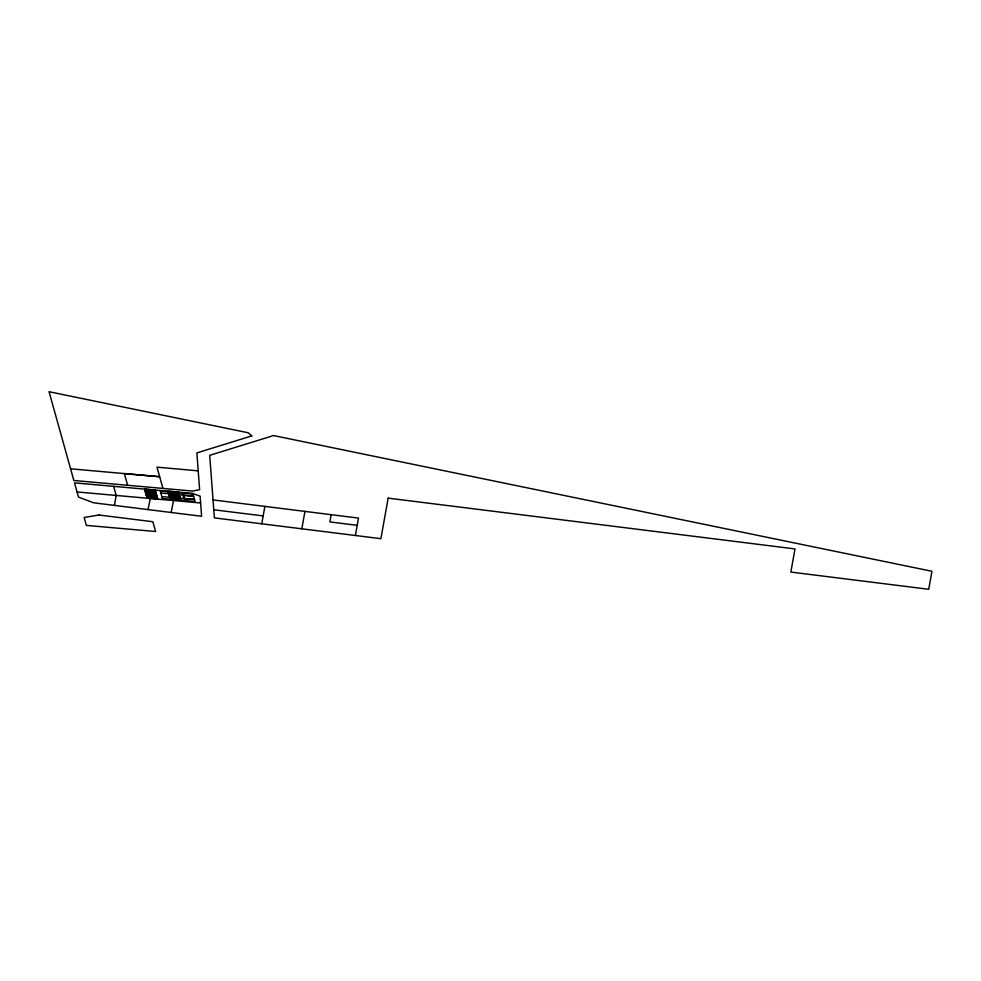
<?xml version="1.0" encoding="UTF-8"?>
<svg xmlns="http://www.w3.org/2000/svg" width="981" height="981" viewBox="0 0 981 981"><rect width="100%" height="100%" fill="white"/><g stroke="black" fill="none" stroke-linecap="round" stroke-linejoin="round"><path stroke-width="1.47" d="M114.409 505.399L116.163 495.442L113.649 486.355M331.186 514.669L329.886 521.929L357.219 525.338M261.755 523.805L264.87 506.392M301.841 528.808L304.944 511.395M355.404 535.491L358.506 518.091L213.036 499.918M148.07 509.605L150.265 498.483M171.16 512.487L173.527 500.568M70.571 468.808L159.658 476.729L124.354 473.59L127.628 485.288M198.211 470.843L156.985 467.152L162.932 488.428M147.175 498.213L144.636 489.102L155.243 490.059L157.806 499.157M167.972 491.187L178.579 492.143L180.663 499.55L170.056 498.606M145.053 490.586L155.66 491.53M168.389 492.67L178.996 493.615M160.81 493.038L193.465 495.957M145.47 492.07L156.077 493.014M168.806 494.154L179.413 495.098M193.588 496.361L182.981 495.417L183.815 498.385L194.422 499.329M145.887 493.553L156.494 494.498M169.222 495.638L179.83 496.582M146.304 495.037L156.911 495.981M169.639 497.122L180.246 498.066M161.816 496.594L194.471 499.513M146.721 496.521L157.328 497.465M157.745 498.949L147.138 498.005L144.636 489.102M77.033 491.947L200.614 502.983M213.784 509.777L263.166 515.92M182.932 493.1L185.041 500.58M170.204 491.971L172.313 499.439M167.972 491.187L170.535 500.298M388.145 498.14L380.91 538.679L214.385 517.882L209.701 455.331L273.527 435.552L931.95 571.285L928.713 589.287L790.845 572.07L795.002 548.931L388.145 498.14M251.761 435.907L196.874 452.915L199.621 489.703L192.472 491.052L73.845 480.494L49.05 391.713L248.328 432.793L251.761 435.907M98.995 515.013L84.145 517.49L86.34 525.399L155.636 531.518L152.84 521.733L98.995 515.013M192.239 493.345L74.507 482.873L78.48 497.109L93.71 502.812L201.608 516.288L200.099 496.141L192.239 493.345M191.54 493.872L160.259 491.076L162.368 498.544L195.023 501.463L193.024 494.399L191.54 493.872"/></g></svg>
